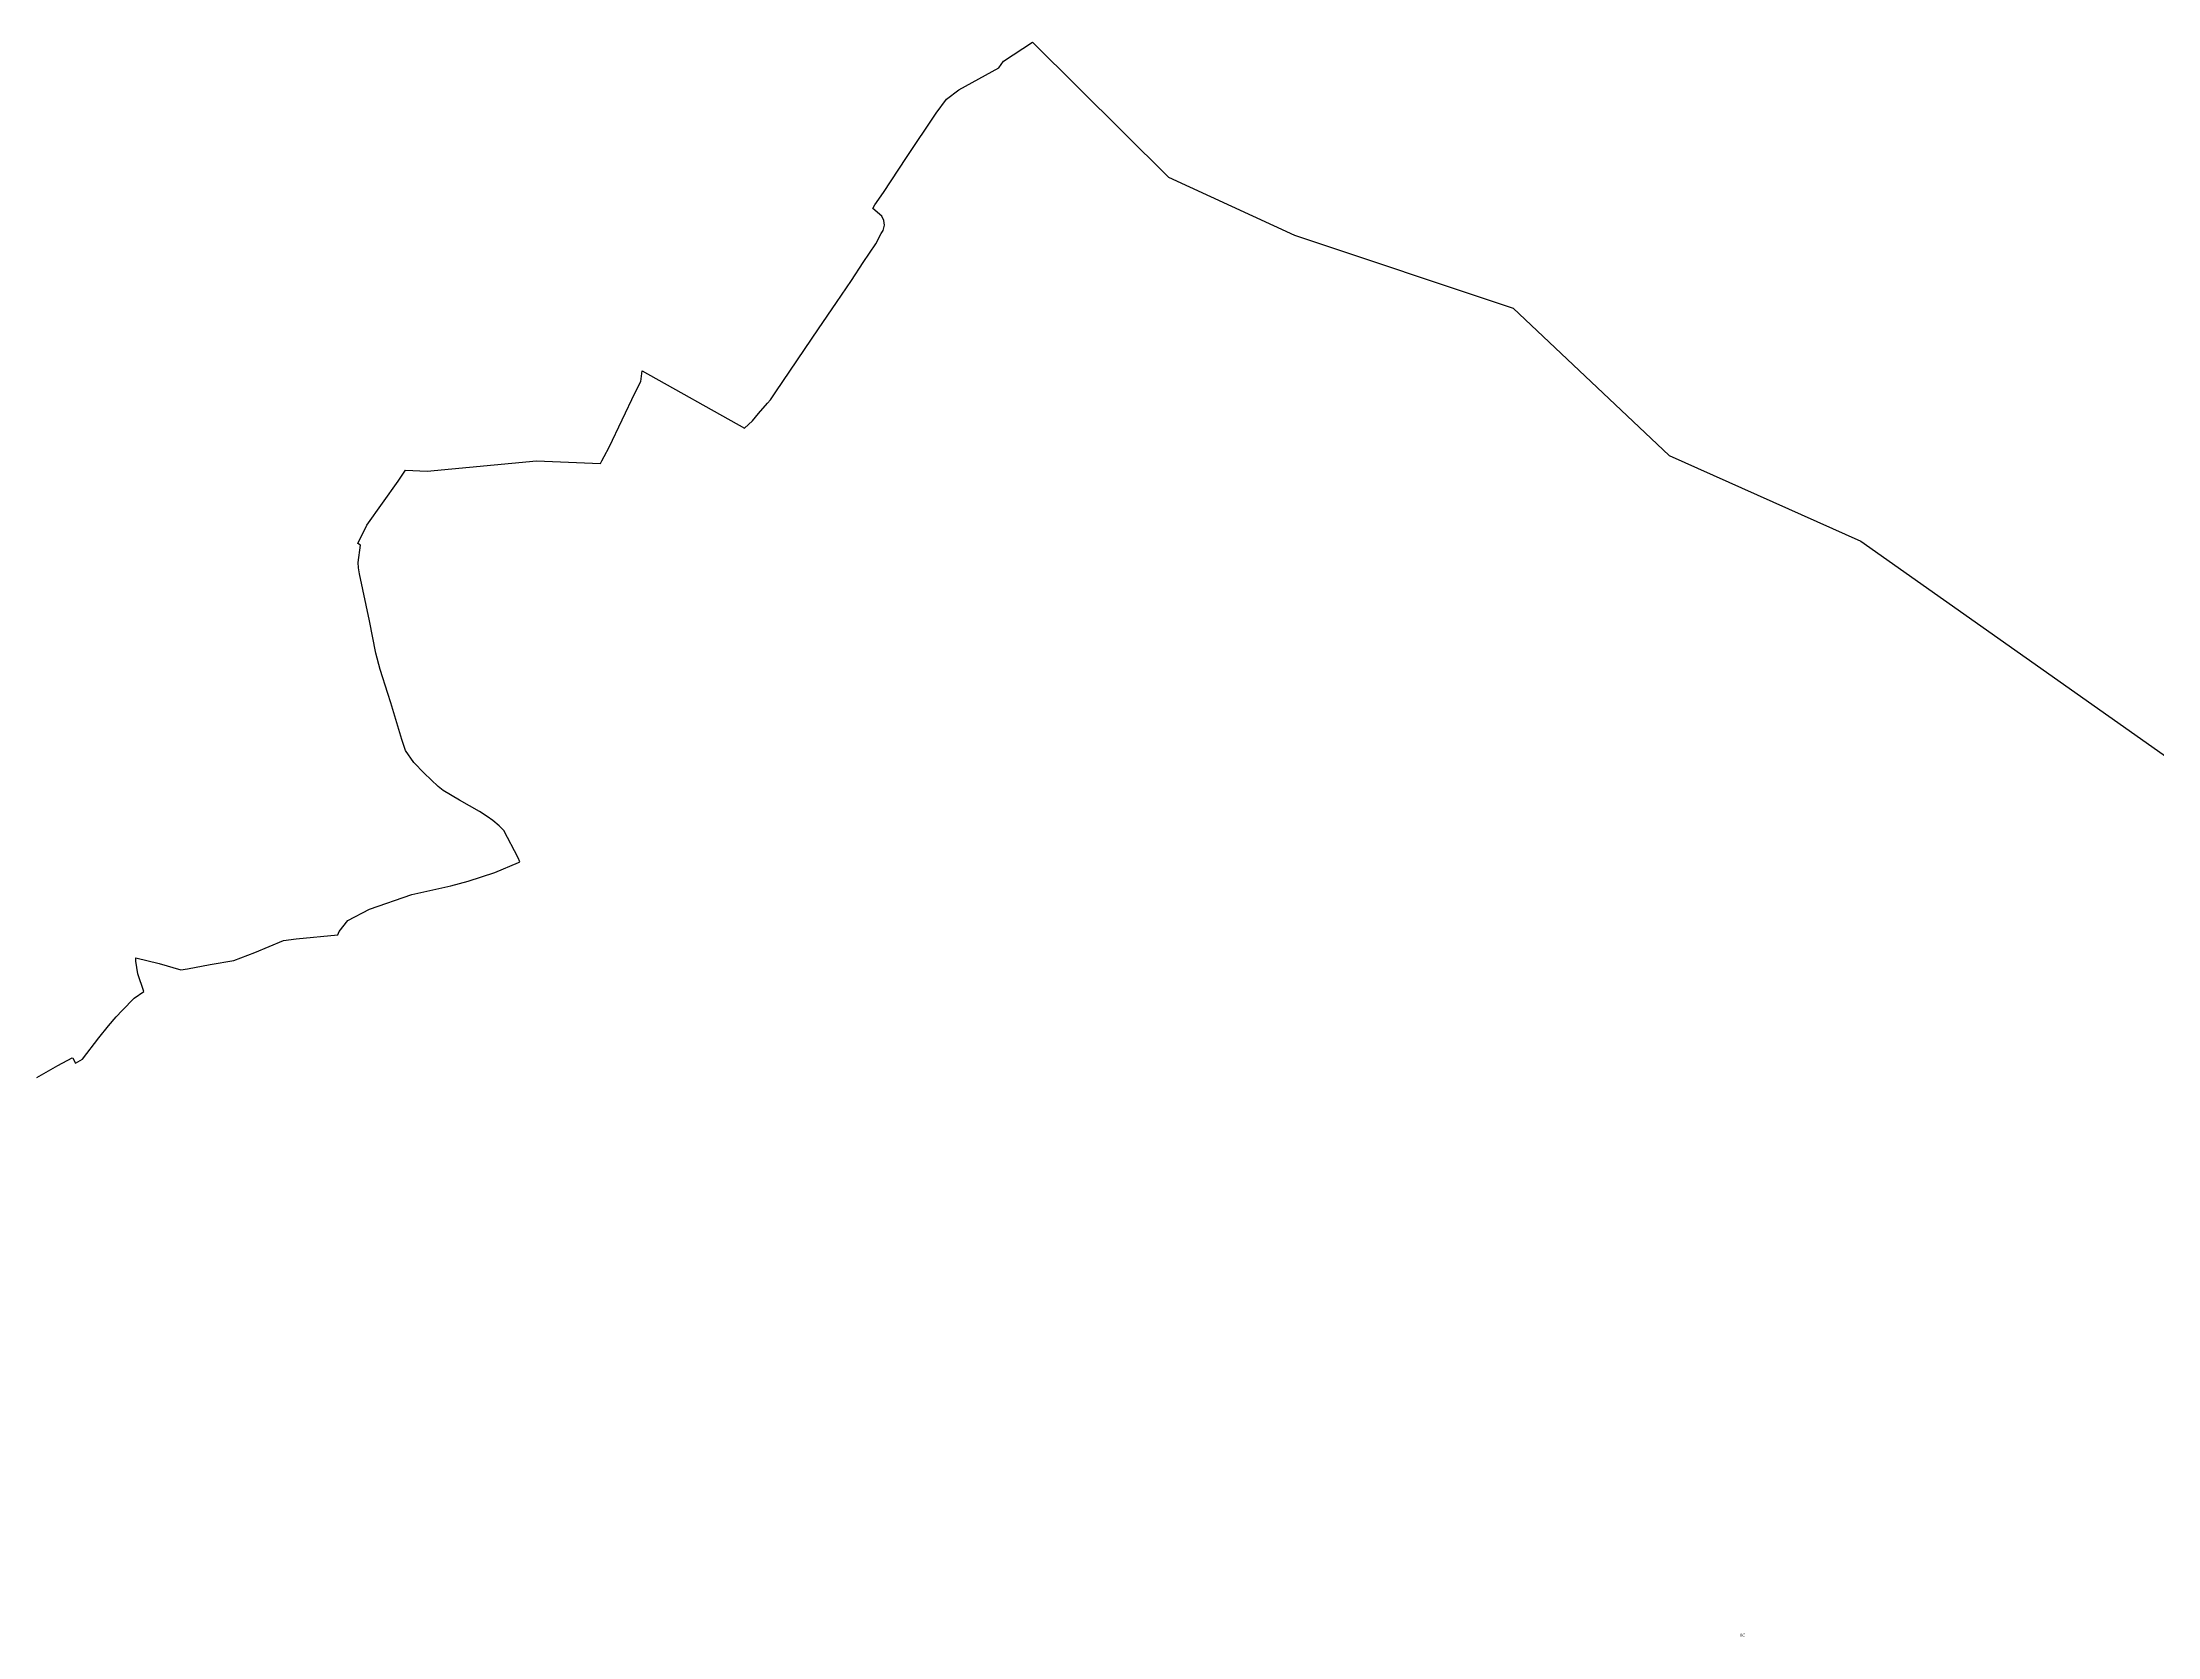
# Model space of a CAD drawing. Extents: x 1208104 to 1212743, y 6150498 to 6153217.
# Drawn here: x 1209194 to 1210283, y 6152396 to 6153217 of the extents above; entities that cross this region are included whole.
import ezdxf

# ---------------------------------------------------------------- set-up
doc = ezdxf.new("R2010")
doc.units = 0
doc.linetypes.add('CONTINU', pattern=[0])
doc.layers.add('1SECTION', color=7, linetype='CONTINU')
doc.styles.get("Standard").update_dxf_attribs({"font": 'Times New Roman'})

msp = doc.modelspace()

# ---------------------------------------------------------------- linework, layer by layer
at = {"layer": '1SECTION'}
msp.add_lwpolyline([(1209190.71, 6152684.29), (1209201.54, 6152690.49), (1209208.82, 6152694.44), (1209209.15, 6152694.26), (1209210.53, 6152691.55), (1209214.21, 6152693.71), (1209222.68, 6152704.63), (1209227.65, 6152710.92), (1209231.63, 6152715.46), (1209234.61, 6152718.66), (1209240.76, 6152725.01), (1209245.74, 6152728.57), (1209242.73, 6152737.71), (1209241.7, 6152744.07), (1209241.59, 6152745.81), (1209253.73, 6152742.92), (1209264.92, 6152739.75), (1209268.24, 6152740.13), (1209280.04, 6152742.42), (1209292.11, 6152744.5), (1209302.97, 6152748.69), (1209317.8, 6152754.75), (1209324.19, 6152755.69), (1209345.76, 6152757.75), (1209346.41, 6152759.49), (1209350.88, 6152765.1), (1209362.05, 6152770.92), (1209383.86, 6152778.47), (1209403.91, 6152782.9), (1209412.77, 6152785.39), (1209419.73, 6152787.51), (1209426.52, 6152789.85), (1209438.82, 6152794.95), (1209439.52, 6152795.24), (1209438.51, 6152797.42), (1209431.24, 6152811.49), (1209428.76, 6152813.88), (1209425.58, 6152816.53), (1209422.69, 6152818.71), (1209418.64, 6152821.24), (1209408.38, 6152827.06), (1209400.01, 6152832), (1209397.42, 6152834.11), (1209390.11, 6152840.96), (1209384.87, 6152846.49), (1209380.61, 6152852.67), (1209378.62, 6152858.28), (1209372.97, 6152877.17), (1209371.39, 6152882.08), (1209367.46, 6152894.33), (1209365.23, 6152902.85), (1209361.97, 6152919.39), (1209356.93, 6152943.71), (1209356.37, 6152946.7), (1209356.25, 6152949.43), (1209357.32, 6152958.48), (1209356.07, 6152959.31), (1209360.64, 6152968.74), (1209376.82, 6152991.42), (1209380.62, 6152997.06), (1209391.72, 6152996.57), (1209448.1, 6153001.78), (1209481, 6153000.51), (1209481.67, 6153001.83), (1209482.83, 6153004.08), (1209485.38, 6153008.93), (1209498.91, 6153037.1), (1209501.69, 6153042.66), (1209502.45, 6153048.22), (1209555.17, 6153018.73), (1209559.21, 6153022.5), (1209562.43, 6153026.2), (1209567.05, 6153031.54), (1209568.49, 6153033.21), (1209571.34, 6153037.42), (1209593.34, 6153069.88), (1209602.56, 6153083.46), (1209610.17, 6153094.67), (1209616.18, 6153103.91), (1209622.73, 6153113.6), (1209625.6, 6153118.9), (1209626.49, 6153120.52), (1209627.19, 6153123.16), (1209626.98, 6153125.65), (1209625.93, 6153127.76), (1209621.18, 6153131.85), (1209622.3, 6153133.65), (1209626.7, 6153140.09), (1209638.53, 6153158.04), (1209653.81, 6153180.97), (1209659.25, 6153188.08), (1209665.59, 6153192.95), (1209686.05, 6153204.23), (1209688.56, 6153207.6), (1209703.54, 6153217.38), (1209773.48, 6153147.92), (1209838.46, 6153118.13), (1209951.07, 6153080.47), (1210031.32, 6153004.55), (1210129.99, 6152960.47), (1210342.91, 6152810.19)], dxfattribs=at)

# ---------------------------------------------------------------- texts
at = {"layer": '3SECTIONTEX'}
msp.add_text('0C', height=1.5, dxfattribs=at).set_placement((1210067.9, 6152396.26))

doc.saveas('drawing.dxf')
